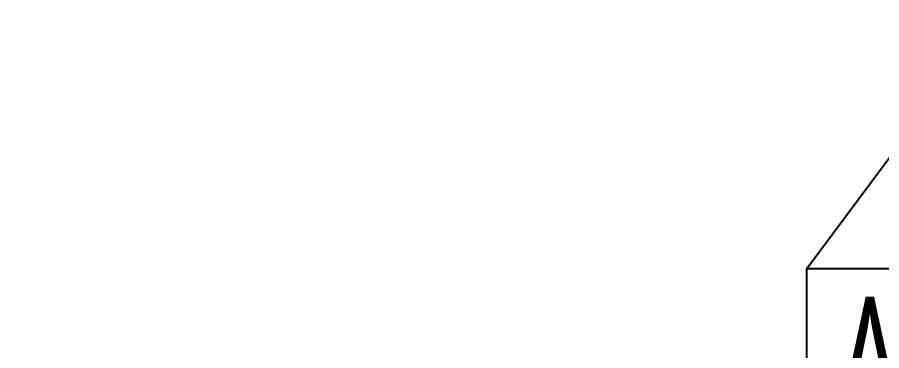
# Model space of a CAD drawing. Extents: x 11551484 to 2613213153046, y -2602833546311 to 14142.
# Drawn here: x 1301397559528 to 1301564054668, y -1302004045751 to -1301939893641 of the extents above; entities that cross this region are included whole.
import ezdxf
from ezdxf.enums import TextEntityAlignment as Align

# ---------------------------------------------------------------- set-up
doc = ezdxf.new("R2010")
doc.units = 0
doc.header["$LTSCALE"] = 1000
doc.header["$MEASUREMENT"] = 0
doc.layers.get('0').update_dxf_attribs({"linetype": 'CONTINUOUS'})
for name, color, linetype in [('DVM_INOUT_MARK', 2, 'CONTINUOUS'), ('DVM_INOUT_NAME', 7, 'CONTINUOUS'), ('wall', 3, 'CONTINUOUS')]:
    doc.layers.add(name, color=color, linetype=linetype)
doc.styles.add('DVM_DEFAULT', font='malgun.ttf')

# ---------------------------------------------------------------- blocks, each defined once
blk = doc.blocks.new('DVM_BACKGROUND')
at = {"layer": 'wall', "ltscale": 10}
h = blk.add_hatch(dxfattribs=at)
h.set_pattern_fill('_USER', color=256, scale=50, angle=45, pattern_type=0)
h.set_pattern_definition([(45, (-34694.73136349209, 110.6576521303505), (-35.35533905932738, 35.35533905932738), [])])
h.paths.add_polyline_path([(11490066.33441698, -14258567.45241225), (11490601.33441697, -14258567.45241225), (11490601.33441698, -14257162.45241225), (11490166.33441697, -14257162.45241224), (11490166.33441699, -14256977.95241135), (11490066.33441699, -14256977.95241135), (11490066.33441698, -14257212.45241225), (11490551.33441698, -14257212.45241225), (11490551.33441698, -14257987.45241225), (11490066.33441698, -14257987.45241225)])
h.paths.add_polyline_path([(11493673.83441699, -14258567.45241224), (11493773.83441699, -14258567.45241224), (11493773.83441699, -14256777.95241176), (11493723.83441699, -14256777.95241176), (11493723.83441699, -14257271.95241176), (11493703.09900847, -14257271.95241176), (11493693.09900847, -14257271.95241176), (11493673.83441703, -14257271.95241177)])
h.paths.add_polyline_path([(11498158.83441697, -14255877.95241224), (11498058.83441698, -14255877.95241224), (11497958.83441698, -14255877.95241224), (11497958.81582616, -14255977.95241223), (11498058.81582616, -14255977.95241225), (11498058.81582961, -14256977.96170419), (11498158.79723189, -14256977.98029155)])
h.paths.add_polyline_path([(11498058.81582616, -14258567.45241224), (11498158.62991456, -14258567.45241224), (11498158.62991456, -14256977.97099787), (11498058.81582616, -14256977.97099787), (11498058.81582616, -14257877.97099787), (11498088.06182336, -14257877.97099787), (11498078.06182336, -14257877.97099787), (11498058.81582616, -14257877.97099787)])
h.paths.add_polyline_path([(11489007.68693496, -14259048.74650818), (11489724.98189899, -14259048.74650818), (11489724.98189899, -14259447.84866645), (11489007.68693496, -14259447.84866645)], flags=9)
h.paths.add_polyline_path([(11491159.5376544, -14259048.74650818), (11491880.63117958, -14259048.74650818), (11491880.63117958, -14259447.84866645), (11491159.5376544, -14259447.84866645)], flags=9)
blk = doc.blocks.new('CAD_INOUT_MARK')
at = {"layer": 'DVM_INOUT_MARK', "color": 0}
for p, q in [((-599.9999999999999, 1560), (600.0000000000001, 1560)), ((600.0000000000001, 1160), (-599.9999999999999, 1160))]:
    blk.add_line(p, q, dxfattribs=at)
blk.add_lwpolyline([(-359.9999999999999, 1960), (360.0000000000001, 1960), (600.0000000000001, 1560), (600.0000000000001, 1160), (360.0000000000001, 760), (-359.9999999999999, 760), (-599.9999999999999, 1160), (-599.9999999999999, 1560), (-359.9999999999999, 1960)], dxfattribs=at)
at = {"layer": 'DVM_INOUT_NAME'}
blk.add_lwpolyline([(-600.0000000000001, 0), (600.0000000000001, 0), (600.0000000000001, 560), (-599.9999999999999, 560)], close=True, dxfattribs=at)
at = {"layer": 'DVM_INOUT_MARK', "color": 0, "style": 'DVM_DEFAULT'}
for tag, p in [('CAP', (1.13686837721616e-13, 1760)), ('NO', (1.13686837721616e-13, 960))]:
    blk.add_attdef(tag, text='', height=280, dxfattribs=at).set_placement(p, align=Align.MIDDLE_CENTER)
for tag, width, p, p2 in [('MNAME', 0.7558822352320673, (-548.7988535134209, 1220.153080555165), (562.6355961715562, 1220.153080555165)), ('QTY', 0.5206920544126254, (709.7381695025651, 1220.153080555165), (1089.178354915157, 1220.153080555165))]:
    blk.add_attdef(tag, text='', height=280, dxfattribs=dict(at, width=width)).set_placement(p, p2, align=Align.FIT)
at = {"layer": 'DVM_INOUT_NAME', "style": 'DVM_DEFAULT', "width": 0.9244826079123404}
blk.add_attdef('INAME', text='', height=280, dxfattribs=at).set_placement((-561.8401648642675, 134.0175971746776), (564.4961863789331, 134.0175971746776), align=Align.FIT)
blk = doc.blocks.new('260514_슬하신경정신과의원(에어컨 오봉수)')
blk.add_blockref('DVM_BACKGROUND', (0, 0))
at = {"layer": 'DVM_INOUT_MARK'}
ref = blk.add_blockref('CAD_INOUT_MARK', (11491994.2300528, -14261019.09934337), dxfattribs=at)
ref.add_attrib('CAP', '020', dxfattribs={"color": 0, "height": 280, "style": 'DVM_DEFAULT'}).set_placement((11491994.2300528, -14259259.09934337), align=Align.MIDDLE_CENTER)
ref.add_attrib('MNAME', 'AM.BN1PBH1', dxfattribs={"color": 0, "height": 280, "style": 'DVM_DEFAULT', "width": 0.4660024358852995}).set_placement((11491445.43119928, -14259798.94626282), (11492556.86564897, -14259798.94626282), align=Align.FIT)
ref.add_attrib('NO', '2', dxfattribs={"color": 0, "height": 280, "style": 'DVM_DEFAULT'}).set_placement((11491994.2300528, -14260059.09934337), align=Align.MIDDLE_CENTER)
ref.add_attrib('INAME', '원장실(개인)', dxfattribs={"layer": 'DVM_INOUT_NAME', "height": 280, "style": 'DVM_DEFAULT', "width": 0.515523494280487}).set_placement((11491432.38988793, -14260885.0817462), (11492558.72623918, -14260885.0817462), align=Align.FIT)

msp = doc.modelspace()

# ---------------------------------------------------------------- block references
at = {"layer": 'wall', "ltscale": 10, "xscale": 113262, "yscale": 91306, "zscale": 113262}
msp.add_blockref('260514_슬하신경정신과의원(에어컨 오봉수)', (11365289, -14088532), dxfattribs=at)

doc.saveas('drawing.dxf')
